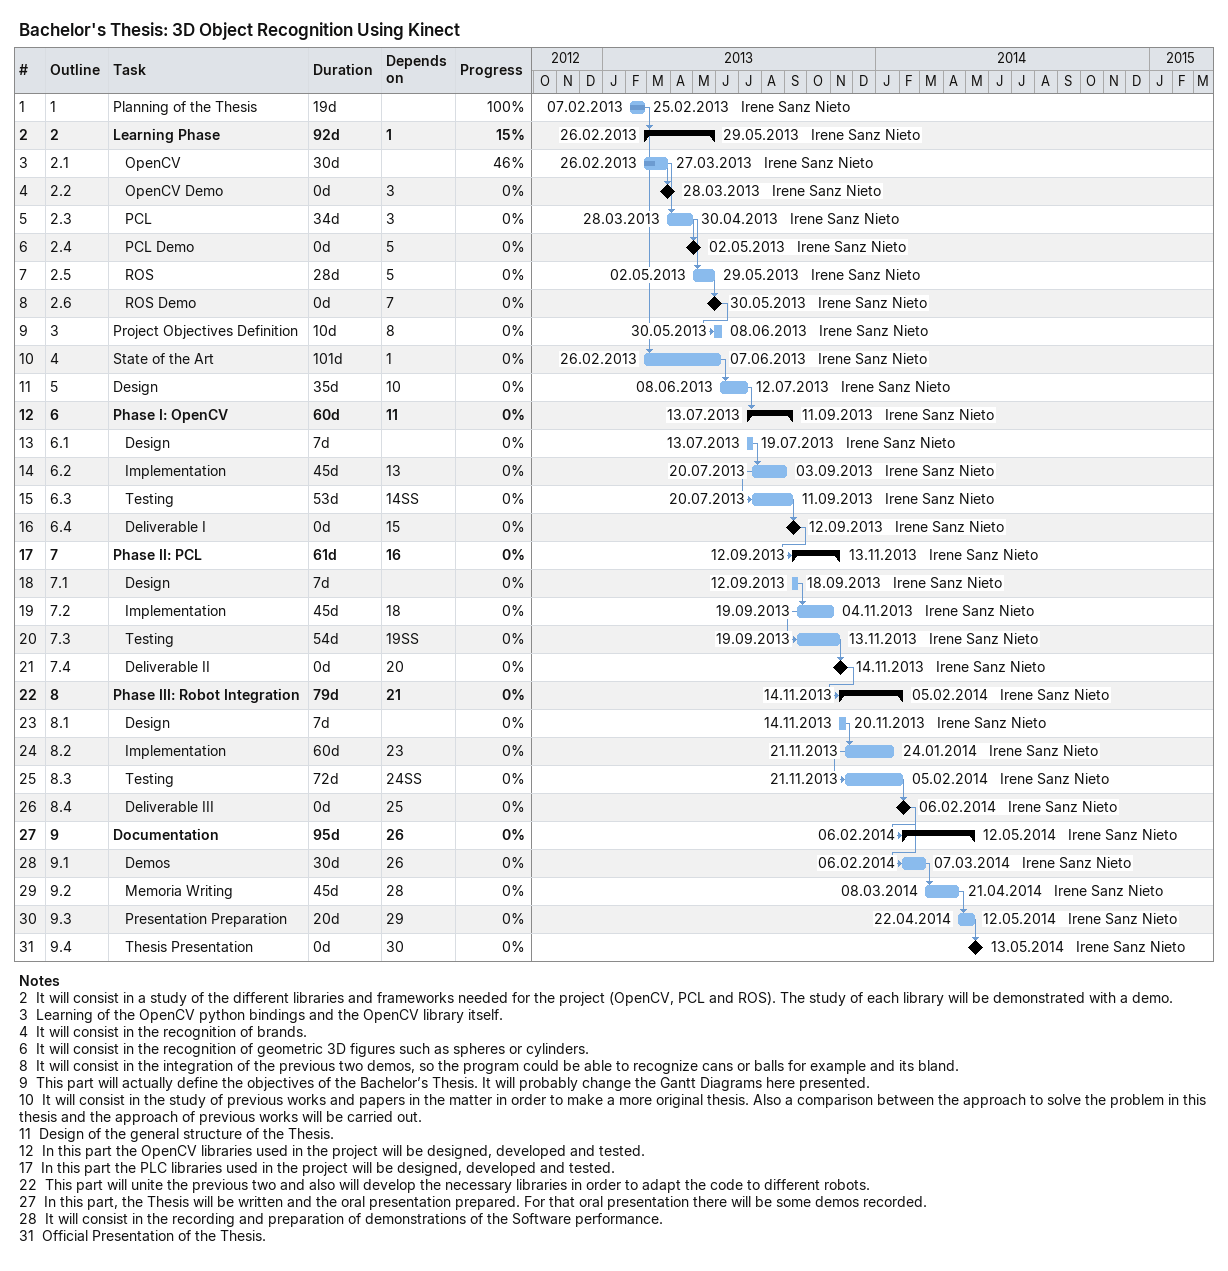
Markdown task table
Bachelor's Thesis: 3D Object Recognition Using Kinect

| ID | WBS | Task | Duration | Start | Finish | Predecessors | Resources | % complete |
|---|---|---|---|---|---|---|---|---|
| 1 | 1 | Planning of the Thesis | 19d | 2013-02-07 | 2013-02-25 |  | Irene Sanz Nieto | 100 |
| 2 | 2 | **Learning Phase** | 92d | 2013-02-26 | 2013-05-29 | 1 | Irene Sanz Nieto | 15 |
| 3 | 2.1 | OpenCV | 30d | 2013-02-26 | 2013-03-27 |  | Irene Sanz Nieto | 46 |
| 4 | 2.2 | OpenCV Demo | 0d | 2013-03-28 | 2013-03-28 | 3 | Irene Sanz Nieto | 0 |
| 5 | 2.3 | PCL | 34d | 2013-03-28 | 2013-04-30 | 3 | Irene Sanz Nieto | 0 |
| 6 | 2.4 | PCL Demo | 0d | 2013-05-02 | 2013-05-02 | 5 | Irene Sanz Nieto | 0 |
| 7 | 2.5 | ROS | 28d | 2013-05-02 | 2013-05-29 | 5 | Irene Sanz Nieto | 0 |
| 8 | 2.6 | ROS Demo | 0d | 2013-05-30 | 2013-05-30 | 7 | Irene Sanz Nieto | 0 |
| 9 | 3 | Project Objectives Definition | 10d | 2013-05-30 | 2013-06-08 | 8 | Irene Sanz Nieto | 0 |
| 10 | 4 | State of the Art | 101d | 2013-02-26 | 2013-06-07 | 1 | Irene Sanz Nieto | 0 |
| 11 | 5 | Design | 35d | 2013-06-08 | 2013-07-12 | 10 | Irene Sanz Nieto | 0 |
| 12 | 6 | **Phase I: OpenCV** | 60d | 2013-07-13 | 2013-09-11 | 11 | Irene Sanz Nieto | 0 |
| 13 | 6.1 | Design | 7d | 2013-07-13 | 2013-07-19 |  | Irene Sanz Nieto | 0 |
| 14 | 6.2 | Implementation | 45d | 2013-07-20 | 2013-09-03 | 13 | Irene Sanz Nieto | 0 |
| 15 | 6.3 | Testing | 53d | 2013-07-20 | 2013-09-11 | 14SS | Irene Sanz Nieto | 0 |
| 16 | 6.4 | Deliverable I | 0d | 2013-09-12 | 2013-09-12 | 15 | Irene Sanz Nieto | 0 |
| 17 | 7 | **Phase II: PCL** | 61d | 2013-09-12 | 2013-11-13 | 16 | Irene Sanz Nieto | 0 |
| 18 | 7.1 | Design | 7d | 2013-09-12 | 2013-09-18 |  | Irene Sanz Nieto | 0 |
| 19 | 7.2 | Implementation | 45d | 2013-09-19 | 2013-11-04 | 18 | Irene Sanz Nieto | 0 |
| 20 | 7.3 | Testing | 54d | 2013-09-19 | 2013-11-13 | 19SS | Irene Sanz Nieto | 0 |
| 21 | 7.4 | Deliverable II | 0d | 2013-11-14 | 2013-11-14 | 20 | Irene Sanz Nieto | 0 |
| 22 | 8 | **Phase III: Robot Integration** | 79d | 2013-11-14 | 2014-02-05 | 21 | Irene Sanz Nieto | 0 |
| 23 | 8.1 | Design | 7d | 2013-11-14 | 2013-11-20 |  | Irene Sanz Nieto | 0 |
| 24 | 8.2 | Implementation | 60d | 2013-11-21 | 2014-01-24 | 23 | Irene Sanz Nieto | 0 |
| 25 | 8.3 | Testing | 72d | 2013-11-21 | 2014-02-05 | 24SS | Irene Sanz Nieto | 0 |
| 26 | 8.4 | Deliverable III | 0d | 2014-02-06 | 2014-02-06 | 25 | Irene Sanz Nieto | 0 |
| 27 | 9 | **Documentation** | 95d | 2014-02-06 | 2014-05-12 | 26 | Irene Sanz Nieto | 0 |
| 28 | 9.1 | Demos | 30d | 2014-02-06 | 2014-03-07 | 26 | Irene Sanz Nieto | 0 |
| 29 | 9.2 | Memoria Writing | 45d | 2014-03-08 | 2014-04-21 | 28 | Irene Sanz Nieto | 0 |
| 30 | 9.3 | Presentation Preparation | 20d | 2014-04-22 | 2014-05-12 | 29 | Irene Sanz Nieto | 0 |
| 31 | 9.4 | Thesis Presentation | 0d | 2014-05-13 | 2014-05-13 | 30 | Irene Sanz Nieto | 0 |

Notes
- 2: It will consist in a study of the different libraries and frameworks needed for the project (OpenCV, PCL and ROS). The study of each library will be demonstrated with a demo.
- 3: Learning of the OpenCV python bindings and the OpenCV library itself.
- 4: It will consist in the recognition of brands.
- 6: It will consist in the recognition of geometric 3D figures such as spheres or cylinders.
- 8: It will consist in the integration of the previous two demos, so the program could be able to recognize cans or balls for example and its bland.
- 9: This part will actually define the objectives of the Bachelor’s Thesis. It will probably change the Gantt Diagrams here presented.
- 10: It will consist in the study of previous works and papers in the matter in order to make a more original thesis. Also a comparison between the approach to solve the problem in this thesis and the approach of previous works will be carried out.
- 11: Design of the general structure of the Thesis.
- 12: In this part the OpenCV libraries used in the project will be designed, developed and tested.
- 17: In this part the PLC libraries used in the project will be designed, developed and tested.
- 22: This part will unite the previous two and also will develop the necessary libraries in order to adapt the code to different robots.
- 27: In this part, the Thesis will be written and the oral presentation prepared. For that oral presentation there will be some demos recorded.
- 28: It will consist in the recording and preparation of demonstrations of the Software performance.
- 31: Official Presentation of the Thesis.
